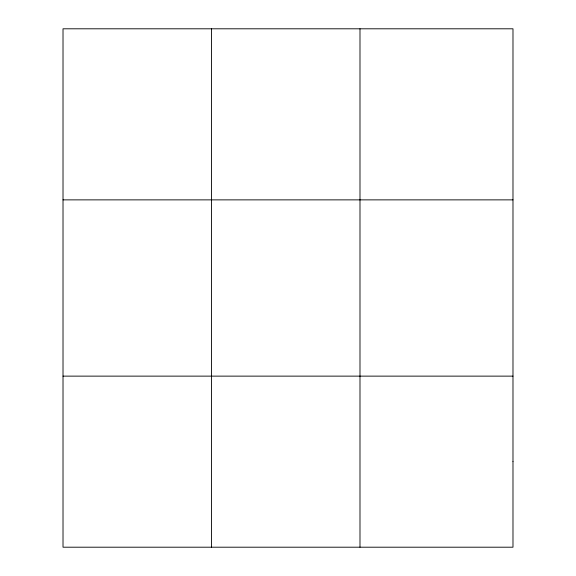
<?xml version="1.0" encoding="UTF-8"?>
<svg xmlns="http://www.w3.org/2000/svg" width="576" height="576" viewBox="0 0 576 576"><rect width="100%" height="100%" fill="white"/><g stroke="black" fill="none" stroke-linecap="round" stroke-linejoin="round"><path stroke-width="0.86" d="M211.507 547.2L211.507 28.8M359.993 547.2L359.993 28.8M63.014 199.872L512.986 199.872M63.014 376.128L512.986 376.128M512.986 461.664L512.986 547.2L63.014 547.2L63.014 28.8L512.986 28.8L512.986 461.664"/></g></svg>
